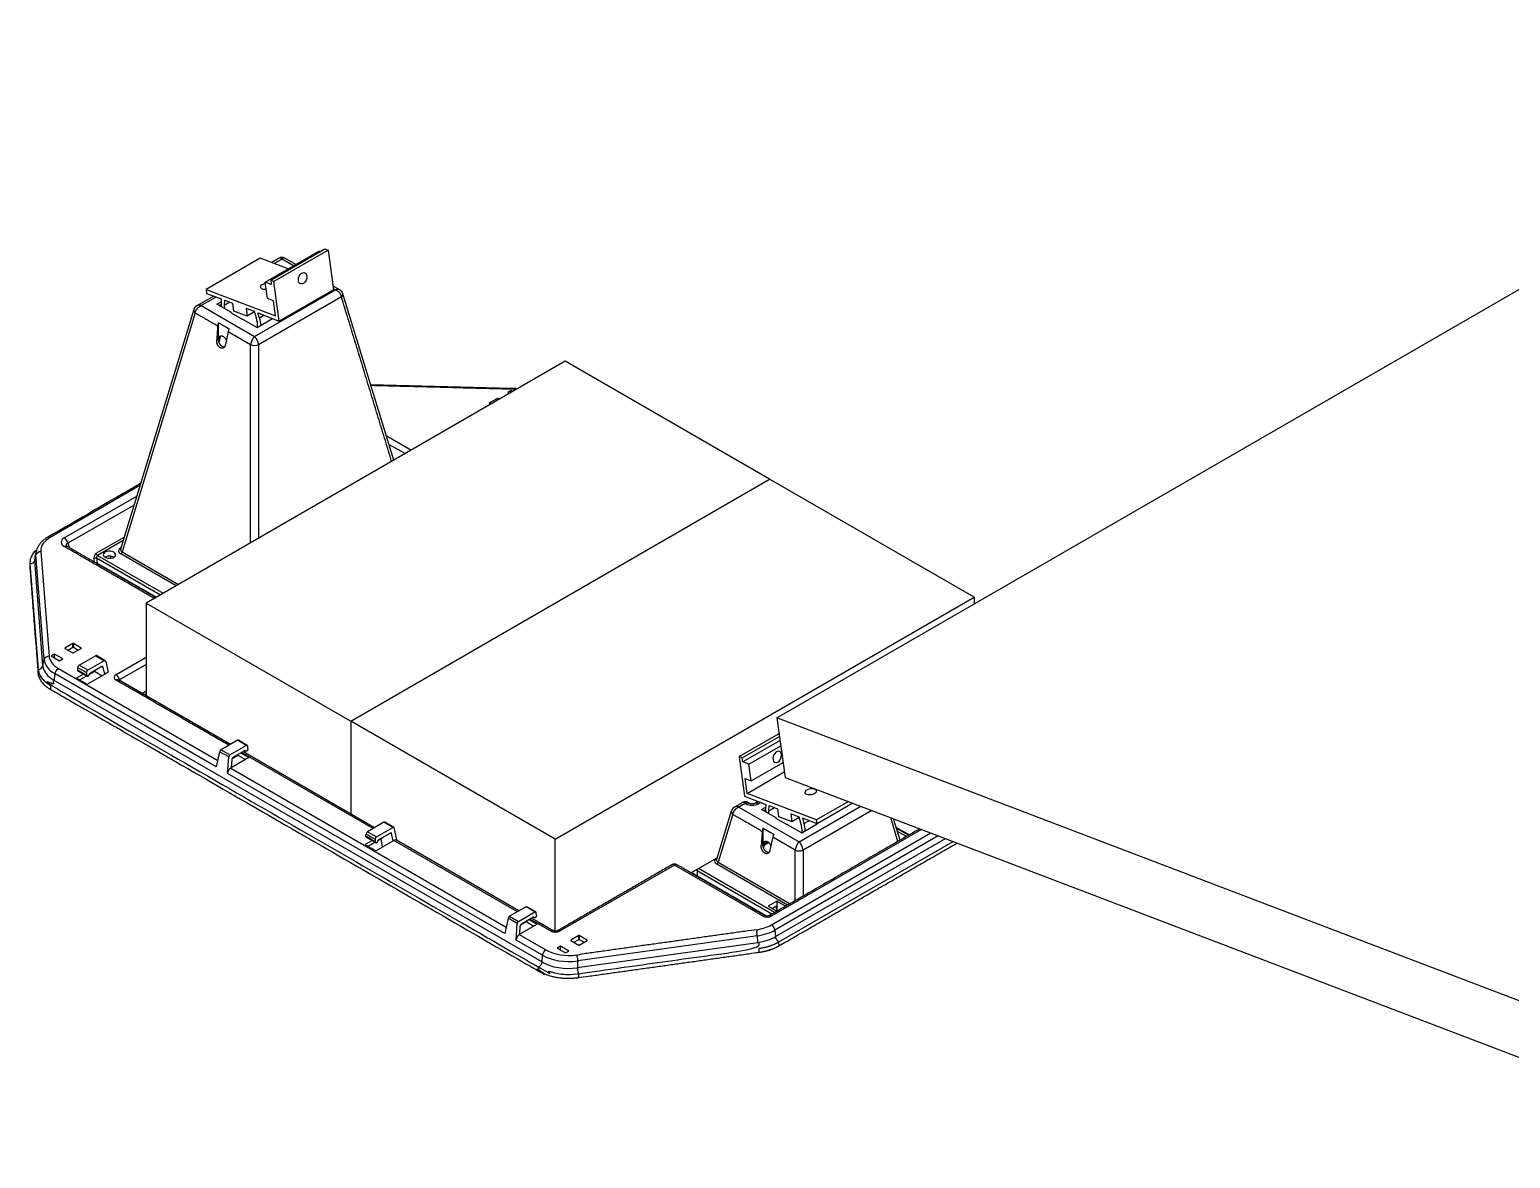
# Model space of a CAD drawing. Header units: feet. Extents: x 1518 to 2565, y 62 to 679.
# Drawn here: x 2270.78 to 2309.83, y 601.23 to 631 of the extents above; entities that cross this region are included whole.
import ezdxf

# ---------------------------------------------------------------- set-up
doc = ezdxf.new("R2010")
doc.units = ezdxf.units.FT
doc.header["$LTSCALE"] = 50
doc.header["$MEASUREMENT"] = 0

# ---------------------------------------------------------------- blocks, each defined once
blk = doc.blocks.new('Z1')
at = {"color": 1, "linetype": 'Continuous'}
for p, q in [((147.876, 158.382), (147.68, 158.269)), ((148.311, 158.218), (148.026, 158.382)), ((146.148, 157.385), (145.705, 157.129)), ((149.473, 157.547), (149.292, 157.652)), ((150.897, 153.056), (149.557, 157.443)), ((145.621, 157.026), (143.692, 150.71)), ((146.344, 157.161), (146.296, 157.134)), ((145.66, 156.943), (143.735, 150.638)), ((146.274, 156.246), (146.228, 156.22)), ((146.274, 156.258), (146.32, 156.284)), ((154.003, 154.95), (150.289, 155.047)), ((153.991, 154.894), (154.035, 154.868)), ((153.457, 154.534), (153.42, 154.556)), ((150.698, 153.707), (151.361, 153.324)), ((151.194, 153.228), (150.77, 153.473)), ((166.201, 149.441), (160.81, 152.554)), ((144.619, 149.432), (142.274, 150.786)), ((141.301, 150.357), (141.299, 150.254)), ((141.47, 150.661), (141.435, 150.511)), ((143.084, 150.546), (144.816, 149.546)), ((142.223, 148.092), (142.431, 147.972)), ((142.445, 147.972), (142.656, 148.094)), ((143.196, 147.614), (142.898, 147.442)), ((143.288, 147.766), (143.054, 147.901)), ((142.56, 147.509), (142.814, 147.362)), ((142.613, 147.263), (142.8, 147.371)), ((143.002, 147.502), (143.003, 147.488)), ((146.589, 145.56), (143.638, 147.264)), ((144.257, 146.907), (144.369, 146.972)), ((144.369, 146.898), (144.321, 146.87)), ((147.035, 145.536), (146.8, 145.672)), ((146.658, 145.221), (146.956, 145.393)), ((146.785, 145.279), (146.786, 145.294)), ((150.355, 143.342), (146.879, 145.349)), ((150.393, 143.364), (146.917, 145.371)), ((146.971, 145.398), (146.995, 145.384)), ((146.989, 145.389), (146.974, 145.397)), ((147.053, 145.449), (147.047, 145.513)), ((160.264, 145.036), (160.104, 145.097)), ((159.799, 143.803), (159.409, 142.525)), ((159.838, 143.72), (159.451, 142.453)), ((160.099, 144.031), (159.883, 143.907)), ((160.705, 143.833), (160.657, 143.805)), ((150.897, 143.373), (150.662, 143.509)), ((150.989, 143.02), (150.908, 143.356)), ((162.064, 143.463), (162.05, 143.568)), ((164.193, 143.002), (164.002, 143.629)), ((164.248, 143.034), (164.075, 143.601)), ((164.49, 143.173), (164.144, 143.373)), ((164.475, 143.165), (164.151, 143.352)), ((150.169, 143.117), (150.422, 142.97)), ((150.408, 142.978), (150.222, 142.87)), ((150.506, 143.05), (150.804, 143.222)), ((150.559, 143.066), (150.594, 142.852)), ((150.612, 143.093), (150.61, 143.11)), ((154.197, 141.168), (150.966, 143.033)), ((160.636, 142.93), (160.681, 142.956)), ((160.669, 142.901), (160.789, 142.97)), ((160.677, 142.937), (160.766, 142.989)), ((164.417, 143.132), (164.185, 143.266)), ((158.736, 142.171), (159.422, 142.567)), ((160.635, 142.918), (160.589, 142.892)), ((154.267, 140.829), (154.565, 141.001)), ((154.643, 141.144), (154.409, 141.279)), ((154.579, 141.005), (154.603, 140.991)), ((154.597, 140.997), (154.583, 141.005)), ((154.661, 141.056), (154.656, 141.121)), ((154.393, 140.886), (154.394, 140.902)), ((155.566, 140.389), (155.774, 140.269)), ((155.738, 139.673), (160.503, 140.34)), ((160.486, 140.513), (155.748, 139.849)), ((155.788, 140.269), (155.998, 140.391))]:
    blk.add_line(p, q, dxfattribs=at)
for points in [[(188.191, 135.899), (161.003, 146.263), (207.319, 173), (234.507, 162.637), (234.592, 162.004)], [(148.114, 158.104), (147.374, 158.386), (145.946, 157.561), (147.779, 156.862), (147.726, 157.255), (147.566, 157.316), (147.506, 157.753), (148.935, 158.577), (148.972, 158.563)], [(149.164, 158.594), (147.736, 157.769), (147.652, 157.801), (149.08, 158.626), (149.164, 158.594), (149.305, 157.55), (147.877, 156.725), (147.736, 157.769)], [(148.256, 158.185), (147.951, 158.361), (147.747, 158.243)], [(147.652, 157.801), (147.667, 157.692), (147.506, 157.753)], [(146.215, 157.359), (145.82, 157.131), (147.227, 156.319), (149.358, 157.549), (149.301, 157.582)], [(145.946, 157.561), (145.96, 157.456), (146.348, 157.308), (146.344, 157.189), (146.346, 157.105)], [(146.617, 156.949), (146.233, 157.171), (146.346, 157.236)], [(147.229, 156.97), (147.033, 156.857), (146.684, 156.99), (146.657, 157.19), (146.434, 157.275), (146.429, 157.136)], [(149.518, 157.361), (147.332, 156.098), (147.332, 150.998)], [(146.62, 156.936), (146.617, 156.949), (146.607, 156.943), (146.901, 156.773), (146.911, 156.779), (147.295, 156.557), (147.702, 156.792)], [(147.353, 156.804), (147.314, 156.94), (147.877, 156.725)], [(146.292, 156.155), (146.316, 156.266), (146.273, 156.241)], [(147.123, 150.878), (147.123, 156.098), (146.529, 156.441), (146.456, 156.109)], [(155.153, 143.063), (149.761, 146.176), (160.81, 152.554), (155.418, 155.666), (144.369, 149.288), (144.369, 146.842)], [(153.631, 154.634), (153.631, 154.685), (153.42, 154.564), (153.42, 154.556)], [(153.682, 154.664), (153.645, 154.685), (153.645, 154.643)], [(153.991, 154.843), (153.991, 154.894), (153.903, 154.843), (153.947, 154.817)], [(144.048, 151.874), (142.3, 150.865), (142.335, 150.751)], [(143.703, 150.743), (143.7, 150.745), (143.704, 150.747)], [(141.646, 147.633), (141.678, 147.796), (141.462, 150.558)], [(143.061, 150.478), (143.078, 150.342), (144.637, 149.443)], [(144.369, 149.288), (149.761, 146.176), (149.761, 143.729)], [(155.153, 140.635), (155.153, 143.063), (166.201, 149.441), (166.201, 149.263)], [(142.303, 148.046), (142.434, 148.121), (142.434, 148.222), (142.223, 148.1), (142.223, 148.092)], [(142.656, 148.094), (142.656, 148.102), (142.448, 148.222), (142.448, 148.121), (142.576, 148.047)], [(141.951, 147.841), (141.951, 147.943), (141.863, 147.892), (142.085, 147.764), (142.173, 147.815), (141.951, 147.943)], [(142.719, 147.417), (142.532, 147.309), (142.815, 147.146), (143.278, 147.413), (143.233, 147.599), (143.202, 147.617)], [(143.3, 147.749), (143.368, 147.465), (143.278, 147.413)], [(144.369, 147.669), (143.664, 147.262), (143.669, 147.246)], [(141.933, 147.256), (154.809, 139.823), (154.82, 140), (154.123, 140.402), (154.153, 140.837), (153.915, 140.974), (153.827, 140.573)], [(142.872, 147.412), (143.003, 147.488), (143.205, 147.371)], [(161.003, 146.263), (161.216, 144.691), (187.576, 134.643)], [(160.089, 145.206), (160.005, 145.238), (161.06, 145.846)], [(161.084, 145.663), (160.104, 145.097), (160.089, 145.206), (161.07, 145.772)], [(146.858, 145.336), (147.074, 145.212), (146.611, 144.945)], [(146.633, 145.191), (146.785, 145.279), (146.987, 145.162)], [(160.323, 144.599), (160.264, 145.036), (161.104, 145.52)], [(146.626, 145.166), (146.611, 144.945), (146.598, 144.938), (153.864, 140.743)], [(160.005, 145.238), (160.147, 144.194), (160.71, 143.98), (160.705, 143.86), (160.707, 143.777)], [(160.216, 144.267), (160.163, 144.66), (160.323, 144.599), (161.163, 145.084)], [(162.889, 144.053), (162.05, 143.568), (160.216, 144.267), (161.197, 144.833)], [(160.978, 143.62), (160.594, 143.842), (160.707, 143.907)], [(160.79, 143.807), (160.795, 143.947), (161.018, 143.862), (161.045, 143.661), (161.394, 143.528), (161.591, 143.642)], [(163.007, 144.008), (162.064, 143.463), (161.675, 143.611), (161.714, 143.475), (161.841, 143.548)], [(163.507, 143.818), (161.692, 142.77), (161.692, 141.559)], [(160.981, 143.607), (160.978, 143.62), (160.969, 143.615), (161.262, 143.445), (161.272, 143.45), (161.656, 143.229), (162.063, 143.463)], [(150.328, 143.025), (150.141, 142.917), (150.424, 142.754), (150.886, 143.021), (150.842, 143.207), (150.811, 143.225)], [(150.609, 143.094), (150.612, 143.093), (150.608, 143.094), (150.481, 143.02)], [(154.159, 141.146), (150.899, 143.028), (150.886, 143.021)], [(160.653, 142.826), (160.677, 142.938), (160.635, 142.913)], [(161.483, 141.438), (161.483, 142.77), (160.89, 143.113), (160.817, 142.781)], [(165.257, 143.15), (160.95, 140.664), (160.967, 140.491), (165.448, 143.078)], [(161.057, 140.249), (161.056, 140.352), (165.647, 143.002)], [(164.178, 143.262), (164.185, 143.266), (164.185, 143.239)], [(159.419, 142.559), (159.416, 142.56), (159.42, 142.562)], [(160.872, 141.085), (158.899, 142.223), (158.862, 142.245)], [(160.997, 141.425), (160.767, 141.293), (160.999, 141.159)], [(161.229, 141.291), (160.997, 141.425), (160.997, 141.163), (161.003, 141.16)], [(160.997, 141.16), (160.997, 141.163), (160.987, 141.292), (160.877, 141.229)], [(154.467, 140.944), (154.682, 140.82), (154.22, 140.553), (154.235, 140.773)], [(154.241, 140.799), (154.393, 140.886), (154.595, 140.77)], [(155.294, 140.138), (155.294, 140.24), (155.205, 140.189), (155.427, 140.061), (155.516, 140.112), (155.294, 140.24)], [(155.646, 140.343), (155.776, 140.419), (155.776, 140.519), (155.566, 140.398), (155.565, 140.39)], [(155.999, 140.391), (155.998, 140.399), (155.791, 140.519), (155.791, 140.419), (155.919, 140.345)]]:
    blk.add_lwpolyline(points, dxfattribs=at)
at = {"color": 1, "linetype": 'Continuous', "flags": 128}
for points in [[(148.513, 157.717), (148.479, 157.705), (148.447, 157.705), (148.419, 157.719), (148.398, 157.745), (148.385, 157.78), (148.382, 157.822), (148.389, 157.867), (148.405, 157.91), (148.43, 157.949), (148.459, 157.979), (148.492, 157.998), (148.525, 158.004), (148.556, 157.997), (148.581, 157.977), (148.598, 157.946), (148.606, 157.907), (148.604, 157.863), (148.592, 157.819), (148.572, 157.777), (148.544, 157.742), (148.513, 157.717)], [(146.577, 157.221), (146.429, 157.136), (146.431, 157.056), (146.431, 157.056)], [(143.514, 150.63), (143.474, 150.647), (143.429, 150.656), (143.38, 150.657), (143.333, 150.65), (143.292, 150.635), (143.26, 150.614), (143.241, 150.588), (143.236, 150.56), (143.245, 150.533), (143.267, 150.508), (143.302, 150.488), (143.345, 150.475), (143.392, 150.47), (143.441, 150.473), (143.485, 150.484), (143.522, 150.503), (143.548, 150.526), (143.56, 150.553), (143.558, 150.581), (143.542, 150.608), (143.514, 150.63)], [(161.026, 145.093), (161.058, 145.118), (161.085, 145.153), (161.106, 145.194), (161.117, 145.239), (161.119, 145.283), (161.111, 145.322), (161.094, 145.353), (161.069, 145.373), (161.039, 145.38), (161.006, 145.374), (160.973, 145.355), (160.943, 145.325), (160.919, 145.286), (160.903, 145.242), (160.896, 145.198), (160.899, 145.156), (160.912, 145.12), (160.933, 145.095), (160.961, 145.081), (160.993, 145.08), (161.026, 145.093)], [(162.001, 144.271), (162.029, 144.292), (162.045, 144.314), (162.047, 144.337), (162.035, 144.357), (162.011, 144.373), (161.976, 144.384), (161.934, 144.389), (161.888, 144.386), (161.842, 144.378), (161.801, 144.363), (161.768, 144.344), (161.746, 144.322), (161.737, 144.3), (161.742, 144.278), (161.761, 144.26), (161.79, 144.246), (161.829, 144.238), (161.874, 144.237), (161.92, 144.242), (161.964, 144.254), (162.001, 144.271)], [(160.792, 143.727), (160.792, 143.728), (160.79, 143.807), (160.938, 143.893)]]:
    blk.add_lwpolyline(points, dxfattribs=at)
for points in [[(147.512, 157.713, 0.084924), (147.422, 157.683), (147.395, 157.662), (147.379, 157.639), (147.377, 157.617), (147.389, 157.597), (147.413, 157.581), (147.448, 157.57), (147.49, 157.565), (147.532, 157.567)], [(158.752, 142.181), (158.782, 142.164), (158.897, 142.098, -0.073009), (158.894, 142.08)]]:
    blk.add_lwpolyline(points, format="xyb", dxfattribs=at)
at = {"color": 1, "linetype": 'Continuous'}
for points in [[(147.303, 156.562, 0.093641), (147.274, 156.813), (147.229, 156.973), (147.006, 157.058), (147.033, 156.857)], [(147.48, 156.877), (147.353, 156.804, -0.053619), (147.388, 156.611)], [(144.204, 152.386), (141.84, 151.021, 0.267908), (141.775, 151.028)], [(142.3, 150.865, 0.21441), (142.209, 151.005), (144.119, 152.107)], [(143.762, 150.937), (143.084, 150.546, -0.214374), (143.049, 150.6), (143.789, 151.027)], [(141.428, 150.411, -0.335056), (141.302, 150.32), (141.52, 147.542, 0.335048), (141.646, 147.633), (141.428, 150.411), (141.462, 150.558, -0.338535), (141.59, 150.649), (141.806, 147.887, 0.338538), (141.678, 147.796)], [(143.004, 150.365), (142.991, 150.472, -0.194493), (143.061, 150.478), (144.746, 149.506)], [(143.075, 150.324, 0.073009), (143.078, 150.342, 0.116806), (143.038, 150.345)], [(143.433, 150.474), (143.432, 150.522, 0.16121), (143.284, 150.496)], [(145.157, 149.743), (143.7, 150.584, 0.214395), (143.735, 150.638), (145.221, 149.78)], [(143.664, 147.262, 0.214396), (143.573, 147.402), (144.369, 147.861)], [(153.827, 140.573), (146.515, 144.794), (146.544, 145.229), (146.306, 145.367), (146.218, 144.965), (141.966, 147.42, -0.214394), (142.056, 147.56), (146.256, 145.136)], [(160.274, 144.005, 0.272077), (160.18, 143.995), (160.164, 144.004), (159.998, 143.909), (161.588, 142.991), (163.213, 143.929)], [(160.576, 144.03), (160.515, 143.995, 0.271545), (160.421, 144.005)], [(161.664, 143.233, 0.093661), (161.636, 143.485), (161.59, 143.644), (161.367, 143.729), (161.394, 143.528)], [(164.817, 143.318), (160.87, 141.04, 0.259781), (160.806, 141.047)], [(160.95, 140.664, 0.214386), (160.859, 140.804), (165.057, 143.227)], [(160.683, 141.047, 0.260899), (160.619, 141.04), (158.298, 142.38), (155.285, 140.641, 0.271172), (155.221, 140.648)], [(160.942, 141.125), (158.935, 142.284, 0.240625), (158.899, 142.223), (158.897, 142.098), (160.742, 141.034)], [(161.283, 141.322), (159.416, 142.399, 0.21439), (159.451, 142.453), (161.347, 141.359)], [(155.099, 140.648, 0.271345), (155.035, 140.641), (154.488, 140.956)], [(154.22, 140.553), (154.207, 140.545), (154.91, 140.14, 0.214394), (154.82, 140)]]:
    blk.add_lwpolyline(points, format="xyb", dxfattribs=at)
for points in [[(142.83, 147.514), (142.597, 147.648), (143.03, 147.898), (143.262, 147.764)], [(147.009, 145.534), (146.776, 145.669), (146.344, 145.419), (146.576, 145.285)], [(150.871, 143.372), (150.638, 143.506), (150.206, 143.256), (150.438, 143.122)], [(154.617, 141.142), (154.385, 141.276), (153.952, 141.027), (154.185, 140.892)]]:
    blk.add_lwpolyline(points, close=True, dxfattribs=at)
for centre, radius, start, end in [((147.951, 158.252), 0.15, 59.565, 120.5127), ((147.227, 156.437), 0.355, 252.8693, 287.1298), ((143.409, 150.308), 0.215, 61.3039, 83.8263), ((160.164, 143.918), 0.13, 59.009, 120.8012), ((160.834, 143.216), 0.918, 4.1535, 16.4303), ((161.588, 143.109), 0.355, 252.8665, 287.1324), ((158.298, 142.274), 0.13, 60.0027, 119.9973)]:
    blk.add_arc(centre, radius, start, end, dxfattribs=at)
for centre, major_axis, ratio, start_param, end_param in [((146.389, 156.648), (0.081, 0.172), 0.625261, 1.665167, 2.129628), ((146.659, 156.492), (0.106, 0.158), 0.525023, 1.753766, 2.218227), ((153.638, 154.681), (0.01, 0), 0.577464, 0.78555, 2.356042), ((153.949, 154.417), (0.873, 0.01), 0.58407, 1.365273, 1.506427), ((153.427, 154.56), (0.01, 0), 0.577112, 2.356347, 3.926839), ((142.473, 150.666), (0.884, -0.009), 0.569484, 2.374893, 3.192149), ((142.416, 150.892), (0.289, 0), 0.560135, 2.371274, 3.911912), ((142.416, 150.786), (0.161, -0.035), 0.515325, 2.483147, 3.430551), ((143.848, 150.664), (0.206, 0), 0.560135, 2.371274, 3.911912), ((142.473, 150.559), (1.012, -0.036), 0.578115, 3.023037, 3.205336), ((143.062, 150.511), (0.0336, 0.0952), 0.66655, 0.661955, 2.215298), ((143.097, 150.498), (0.0048, 0.0521), 0.714042, 0.467769, 2.021112), ((143.848, 150.705), (0.157, 0.014), 0.546347, 2.923281, 3.863021), ((142.23, 148.096), (0.01, 0), 0.577112, 2.356347, 3.926839), ((142.441, 148.218), (0.01, 0), 0.577464, 0.78555, 2.356042), ((142.441, 148.117), (0.01, 0), 0.577464, 0.78555, 2.356042), ((142.649, 148.098), (0.01, 0), 0.577112, 5.497939, 7.068431), ((142.663, 147.685), (1.018, 0.041), 0.575731, 3.16134, 3.889727), ((142.688, 147.81), (1.011, -0.018), 0.564281, 3.198151, 3.926538), ((142.688, 147.916), (0.883, 0.01), 0.570393, 3.180009, 3.908396), ((142.438, 147.976), (0.01, 0), 0.577464, 3.927143, 5.497635), ((142.594, 147.609), (0.028, 0.0415), 0.525023, 0.821963, 2.375307), ((143.027, 147.859), (0.028, 0.0415), 0.525023, 0.036647, 0.821963), ((143.199, 147.572), (0.0214, 0.0453), 0.625261, 5.620286, 7.01655), ((143.266, 147.721), (0.0214, 0.0453), 0.625261, 5.620286, 7.01655), ((142.833, 147.472), (0.0214, 0.0453), 0.625261, 0.733364, 2.286708), ((143.707, 147.329), (0.186, 0), 0.560135, 2.371274, 3.911912), ((143.707, 147.223), (0.0581, -0.0311), 0.394739, 2.57951, 3.050636), ((146.773, 145.63), (0.028, 0.0415), 0.525023, 0.036647, 0.821963), ((146.341, 145.38), (0.028, 0.0415), 0.525023, 0.821963, 2.218227), ((146.58, 145.242), (0.0214, 0.0453), 0.625261, 0.733364, 2.129628), ((147.012, 145.492), (0.0214, 0.0453), 0.625261, 5.463207, 7.01655), ((146.607, 144.827), (0.056, 0.118), 0.625261, 0.733364, 2.129628), ((146.661, 145.178), (0.0214, 0.0453), 0.625261, 0.733364, 2.129628), ((160.347, 144.097), (0.24, 0), 0.594966, 3.94207, 5.482708), ((150.635, 143.467), (0.028, 0.0415), 0.525023, 0.036647, 0.821963), ((150.874, 143.329), (0.0214, 0.0453), 0.625261, 5.620286, 7.01655), ((160.75, 143.32), (0.081, 0.172), 0.625261, 1.665167, 2.129628), ((150.203, 143.217), (0.028, 0.0415), 0.525023, 0.821963, 2.375307), ((150.442, 143.079), (0.0214, 0.0453), 0.625261, 0.733364, 2.286708), ((150.808, 143.18), (0.0214, 0.0453), 0.625261, 5.620286, 7.01655), ((150.907, 142.917), (0.056, 0.118), 0.625261, 6.231233, 7.01655), ((161.02, 143.163), (0.106, 0.158), 0.525023, 1.753766, 2.218227), ((159.564, 142.48), (0.206, 0), 0.560135, 2.371274, 3.911912), ((159.564, 142.521), (0.157, 0.014), 0.546347, 2.923281, 3.863021), ((153.949, 140.988), (0.028, 0.0415), 0.525023, 0.821963, 2.218227), ((154.382, 141.237), (0.028, 0.0415), 0.525023, 0.036647, 0.821963), ((154.621, 141.099), (0.0214, 0.0453), 0.625261, 5.463207, 7.01655), ((160.745, 141.117), (0.18, 0), 0.594966, 3.94207, 5.482708), ((154.188, 140.85), (0.0214, 0.0453), 0.625261, 0.733364, 2.129628), ((154.27, 140.786), (0.0214, 0.0453), 0.625261, 0.733364, 2.129628), ((155.16, 140.718), (0.18, 0), 0.594966, 3.94207, 5.482708), ((160.24, 141.167), (0.873, -0.011), 0.582146, 4.969111, 5.507821), ((160.24, 141.061), (1.003, 0.005), 0.56437, 4.957306, 5.496016), ((154.215, 140.435), (0.056, 0.118), 0.625261, 0.733364, 2.129628), ((155.573, 140.394), (0.01, 0), 0.577112, 2.356347, 3.926839), ((155.781, 140.274), (0.01, 0), 0.577464, 3.927143, 5.497635), ((155.784, 140.515), (0.01, 0), 0.577464, 0.78555, 2.356042), ((155.784, 140.415), (0.01, 0), 0.577464, 0.78555, 2.356042), ((155.991, 140.395), (0.01, 0), 0.577112, 5.497939, 7.068431), ((160.253, 140.929), (1.005, -0.031), 0.599587, 4.982226, 5.520936), ((155.516, 140.265), (1.002, 0.022), 0.609769, 3.915765, 4.922302), ((155.524, 140.4), (1.001, -0.002), 0.564458, 3.932607, 4.939144), ((155.524, 140.506), (0.871, 0.008), 0.587188, 3.924756, 4.931293)]:
    blk.add_ellipse(centre, major_axis=major_axis, ratio=ratio, start_param=start_param, end_param=end_param, dxfattribs=at)
for points, weights, degree, knots in [([(148.026, 158.382), (147.995, 158.4), (147.951, 158.361), (147.907, 158.4), (147.876, 158.382)], [1, 0.923895080954, 1, 0.923895080954, 1], 2, [0, 0, 0, 0.785317, 0.785317, 1.570634, 1.570634, 1.570634]), ([(149.472, 157.547), (149.425, 157.574), (149.358, 157.549), (149.495, 157.498), (149.518, 157.361)], [1, 0.925329653586, 1, 0.766044443119, 1], 2, [0, 0, 0, 0.777784, 0.777784, 2.174048, 2.174048, 2.174048]), ([(150.842, 153.025), (150.401, 154.47), (149.96, 155.915), (149.518, 157.361), (149.548, 157.378), (149.562, 157.409), (149.557, 157.443), (149.552, 157.457), (149.541, 157.484), (149.514, 157.517), (149.491, 157.538), (149.475, 157.545), (149.471, 157.547)], [1, 1, 1, 1, 0.886637783411, 0.886637783411, 1, 1, 1, 1, 1, 1, 1], 3, [0, 0, 0, 0, 1, 1, 1, 2.183533, 2.183533, 2.183533, 2.50837, 2.799954, 3.091431, 3.183533, 3.183533, 3.183533, 3.183533]), ([(145.706, 157.128), (145.701, 157.126), (145.683, 157.117), (145.658, 157.092), (145.634, 157.06), (145.625, 157.036), (145.621, 157.026), (145.617, 156.992), (145.631, 156.961), (145.66, 156.943), (145.858, 156.829), (146.056, 156.714), (146.254, 156.6), (146.246, 156.48), (146.238, 156.36), (146.23, 156.24), (146.245, 156.248), (146.259, 156.257), (146.274, 156.265), (146.274, 156.404), (146.274, 156.543), (146.274, 156.682), (146.369, 156.628), (146.463, 156.573), (146.558, 156.518)], [1, 1, 1, 1, 1, 1, 1, 0.894262012901, 0.894262012901, 1, 1, 1, 1, 1, 1, 1, 1, 1, 1, 1, 1, 1, 1, 1, 1], 3, [0, 0, 0, 0, 0.123194, 0.444568, 0.761209, 1, 1, 1, 2.141881, 2.141881, 2.141881, 3.141881, 3.141881, 3.141881, 4.141881, 4.141881, 4.141881, 5.141881, 5.141881, 5.141881, 6.141881, 6.141881, 6.141881, 7.141881, 7.141881, 7.141881, 7.141881]), ([(145.66, 156.943), (145.684, 157.08), (145.82, 157.131), (145.753, 157.157), (145.705, 157.129)], [1, 0.766044443119, 1, 0.923893681359, 1], 2, [0, 0, 0, 1.396263, 1.396263, 2.181588, 2.181588, 2.181588]), ([(146.456, 156.109), (146.454, 156.1), (146.452, 156.091), (146.429, 155.959), (146.321, 156.021), (146.214, 156.083), (146.228, 156.22), (146.229, 156.23), (146.23, 156.24)], [1, 0.999770716911, 1, 0.722641925187, 1, 0.722641925187, 1, 0.999770716911, 1], 2, [0, 0, 0, 0.042829, 0.042829, 1.569188, 1.569188, 3.095547, 3.095547, 3.138376, 3.138376, 3.138376]), ([(146.431, 156.038), (146.373, 156.034), (146.322, 156.102), (146.271, 156.17), (146.274, 156.246), (146.274, 156.249), (146.274, 156.252), (146.274, 156.259), (146.274, 156.265)], [1, 0.875143644801, 1, 0.875143644801, 1, 0.999975067537, 1, 0.999896996851, 1], 2, [0, 0, 0, 1.010127, 1.010127, 2.020255, 2.020255, 2.034378, 2.034378, 2.063084, 2.063084, 2.063084]), ([(146.274, 156.252), (146.274, 156.255), (146.274, 156.258), (146.285, 156.35), (146.361, 156.336), (146.438, 156.322), (146.48, 156.22)], [1, 0.999975067537, 1, 0.82087293991, 1, 0.82087293991, 1], 2, [0, 0, 0, 0.014123, 0.014123, 1.22984, 1.22984, 2.445557, 2.445557, 2.445557]), ([(146.316, 156.266), (146.318, 156.275), (146.32, 156.284), (146.325, 156.316), (146.342, 156.337)], [1, 0.999770716911, 1, 0.974836365791, 1], 2, [0, 0, 0, 0.0428291, 0.0428291, 0.4924502, 0.4924502, 0.4924502]), ([(147.332, 156.098), (147.316, 156.24), (147.227, 156.319), (147.138, 156.24), (147.123, 156.098)], [1, 0.766044443119, 1, 0.766044443119, 1], 2, [0, 0, 0, 1.396263, 1.396263, 2.792527, 2.792527, 2.792527]), ([(154.156, 154.938), (154.131, 154.941), (154.08, 154.947), (154.029, 154.949), (154.003, 154.95), (154, 154.942), (153.999, 154.934), (153.999, 154.926), (152.765, 154.958), (151.531, 154.991), (150.297, 155.023)], [1, 1, 1, 1, 1, 0.989402992968, 0.989402992968, 1, 1, 1, 1], 3, [0, 0, 0, 0, 0.496471, 1, 1, 1, 1.357075, 1.357075, 1.357075, 2.357075, 2.357075, 2.357075, 2.357075]), ([(144.581, 149.41), (143.791, 149.867), (143, 150.323), (142.209, 150.779), (142.229, 150.793), (142.253, 150.796), (142.274, 150.786), (142.271, 150.788), (142.261, 150.794), (142.255, 150.801), (142.255, 150.8), (142.255, 150.8)], [1, 1, 1, 1, 0.910661340814, 0.910661340814, 1, 1, 1, 1, 1, 1], 3, [0, 0, 0, 0, 1, 1, 1, 2.047331, 2.047331, 2.047331, 2.310445, 2.78923, 3.047331, 3.047331, 3.047331, 3.047331]), ([(141.435, 150.511), (141.434, 150.507), (141.434, 150.504), (141.424, 150.457), (141.428, 150.411)], [1, 0.999979991321, 1, 0.996687051475, 1], 2, [0, 0, 0, 0.0126519, 0.0126519, 0.1754961, 0.1754961, 0.1754961]), ([(141.518, 147.439), (141.519, 147.428), (141.522, 147.399), (141.532, 147.36), (141.546, 147.319), (141.563, 147.283), (141.584, 147.246), (141.602, 147.221), (141.611, 147.209), (141.619, 147.199), (141.64, 147.173), (141.674, 147.138), (141.713, 147.103), (141.751, 147.073), (141.795, 147.043), (141.827, 147.024), (141.842, 147.014), (146.135, 144.536), (150.427, 142.059), (154.719, 139.581), (154.719, 139.615), (154.72, 139.65), (154.72, 139.684), (154.769, 139.716), (154.8, 139.765), (154.809, 139.823)], [1, 1, 1, 1, 1, 1, 1, 1, 1, 1, 1, 1, 1, 1, 1, 1, 1, 1, 1, 1, 1, 1, 1, 0.943007914317, 0.943007914317, 1], 3, [0, 0, 0, 0, 0.139684, 0.369522, 0.500285, 0.666892, 0.833442, 1, 1, 1, 1.139041, 1.368685, 1.499669, 1.666348, 1.833127, 2, 2, 2, 3, 3, 3, 4, 4, 4, 4.832993, 4.832993, 4.832993, 4.832993]), ([(141.966, 147.42), (141.955, 147.365), (141.944, 147.311), (141.933, 147.256), (141.924, 147.199), (141.893, 147.149), (141.844, 147.117), (146.136, 144.639), (150.428, 142.162), (154.72, 139.684), (154.752, 139.667), (154.816, 139.632), (154.94, 139.583), (155.09, 139.539), (155.27, 139.507), (155.455, 139.494), (155.623, 139.497), (155.726, 139.509), (155.768, 139.514), (157.356, 139.737), (158.944, 139.959), (160.532, 140.182), (160.515, 140.233), (160.505, 140.286), (160.503, 140.34), (160.497, 140.398), (160.491, 140.456), (160.486, 140.513), (160.484, 140.568), (160.474, 140.621), (160.456, 140.673), (158.876, 140.451), (157.297, 140.23), (155.718, 140.009), (155.736, 139.957), (155.746, 139.904), (155.748, 139.849), (155.745, 139.79), (155.741, 139.731), (155.738, 139.673), (155.74, 139.618), (155.75, 139.565), (155.768, 139.514), (155.768, 139.48), (155.768, 139.445), (155.768, 139.411), (157.356, 139.634), (158.945, 139.856), (160.533, 140.079), (160.551, 140.081), (160.594, 140.088), (160.652, 140.099), (160.71, 140.113), (160.762, 140.126), (160.798, 140.137), (160.815, 140.143), (160.831, 140.148), (160.87, 140.161), (160.92, 140.181), (160.97, 140.203), (161.014, 140.224), (161.043, 140.241), (161.057, 140.249), (162.623, 141.153), (164.189, 142.057), (165.755, 142.961)], [1, 1, 1, 1, 0.943007914317, 0.943007914317, 1, 1, 1, 1, 1, 1, 1, 1, 1, 1, 1, 1, 1, 1, 1, 1, 0.992546114162, 0.992546114162, 1, 1, 1, 1, 0.992265185946, 0.992265185946, 1, 1, 1, 1, 0.992264522655, 0.992264522655, 1, 1, 1, 1, 0.992532276877, 0.992532276877, 1, 1, 1, 1, 1, 1, 1, 1, 1, 1, 1, 1, 1, 1, 1, 1, 1, 1, 1, 1, 1, 1, 1, 1], 3, [0, 0, 0, 0, 1, 1, 1, 1.832993, 1.832993, 1.832993, 2.832993, 2.832993, 2.832993, 2.94844, 3.063875, 3.22815, 3.392422, 3.556464, 3.720508, 3.832993, 3.832993, 3.832993, 4.832993, 4.832993, 4.832993, 5.132349, 5.132349, 5.132349, 6.132349, 6.132349, 6.132349, 6.437304, 6.437304, 6.437304, 7.437304, 7.437304, 7.437304, 7.742273, 7.742273, 7.742273, 8.742273, 8.742273, 8.742273, 9.041907, 9.041907, 9.041907, 10.041907, 10.041907, 10.041907, 11.041907, 11.041907, 11.041907, 11.222258, 11.480731, 11.64204, 11.841979, 12.041907, 12.041907, 12.041907, 12.221942, 12.480276, 12.641745, 12.841787, 13.041907, 13.041907, 13.041907, 14.041907, 14.041907, 14.041907, 14.041907]), ([(142.801, 147.387), (142.804, 147.354), (142.831, 147.361), (142.857, 147.367), (142.869, 147.403), (142.878, 147.431), (142.898, 147.442)], [1, 0.793353340283, 1, 0.793353340283, 1, 0.866025403782, 1], 2, [0, 0, 0, 1.308997, 1.308997, 2.617994, 2.617994, 3.665191, 3.665191, 3.665191]), ([(146.551, 145.538), (145.558, 146.111), (144.566, 146.684), (143.573, 147.257), (143.593, 147.271), (143.617, 147.274), (143.638, 147.264), (143.637, 147.264), (143.635, 147.266), (143.636, 147.265), (143.636, 147.265)], [1, 1, 1, 1, 0.90551689863, 0.90551689863, 1, 1, 1, 1, 1], 3, [0, 0, 0, 0, 1, 1, 1, 2.077794, 2.077794, 2.077794, 2.887432, 3.077794, 3.077794, 3.077794, 3.077794]), ([(147.053, 145.449), (147.055, 145.416), (147.03, 145.392), (147.004, 145.369), (146.989, 145.389), (146.977, 145.405), (146.956, 145.393)], [1, 0.793353340283, 1, 0.793353340283, 1, 0.866025403781, 1], 2, [0, 0, 0, 1.308997, 1.308997, 2.617994, 2.617994, 3.665191, 3.665191, 3.665191]), ([(159.884, 143.906), (159.879, 143.903), (159.861, 143.894), (159.835, 143.87), (159.811, 143.837), (159.803, 143.813), (159.799, 143.803), (159.794, 143.769), (159.809, 143.738), (159.838, 143.72), (160.097, 143.571), (160.356, 143.421), (160.615, 143.271), (160.607, 143.151), (160.599, 143.031), (160.591, 142.911), (160.606, 142.92), (160.62, 142.928), (160.635, 142.937), (160.635, 143.076), (160.635, 143.215), (160.635, 143.354), (160.73, 143.299), (160.825, 143.244), (160.919, 143.19)], [1, 1, 1, 1, 1, 1, 1, 0.894257696493, 0.894257696493, 1, 1, 1, 1, 1, 1, 1, 1, 1, 1, 1, 1, 1, 1, 1, 1], 3, [0, 0, 0, 0, 0.123196, 0.444567, 0.761212, 1, 1, 1, 2.141905, 2.141905, 2.141905, 3.141905, 3.141905, 3.141905, 4.141905, 4.141905, 4.141905, 5.141905, 5.141905, 5.141905, 6.141905, 6.141905, 6.141905, 7.141905, 7.141905, 7.141905, 7.141905]), ([(159.838, 143.72), (159.862, 143.857), (159.998, 143.909), (159.931, 143.934), (159.883, 143.907)], [1, 0.766044443119, 1, 0.923893681359, 1], 2, [0, 0, 0, 1.396263, 1.396263, 2.181588, 2.181588, 2.181588]), ([(160.229, 144.031), (160.202, 144.047), (160.164, 144.004), (160.126, 144.047), (160.099, 144.031)], [1, 0.923895080954, 1, 0.923895080954, 1], 2, [0, 0, 0, 0.785317, 0.785317, 1.570634, 1.570634, 1.570634]), ([(164.771, 143.336), (163.449, 142.573), (162.127, 141.809), (160.805, 141.046), (160.803, 141.045), (160.799, 141.043), (160.786, 141.038), (160.766, 141.034), (160.743, 141.033), (160.719, 141.035), (160.699, 141.04), (160.688, 141.044), (160.685, 141.046), (160.684, 141.046), (159.911, 141.493), (159.137, 141.94), (158.363, 142.386), (158.341, 142.396), (158.318, 142.394), (158.298, 142.38), (158.279, 142.394), (158.255, 142.397), (158.233, 142.386), (157.229, 141.807), (156.225, 141.227), (155.22, 140.647), (155.219, 140.646), (155.214, 140.644), (155.201, 140.639), (155.181, 140.635), (155.158, 140.634), (155.134, 140.636), (155.114, 140.64), (155.104, 140.645), (155.1, 140.647), (155.1, 140.647), (154.908, 140.757), (154.717, 140.868), (154.526, 140.978)], [1, 1, 1, 1, 1, 1, 1, 1, 1, 1, 1, 1, 1, 1, 1, 1, 1, 0.910661340814, 0.910661340814, 1, 0.905508561847, 0.905508561847, 1, 1, 1, 1, 1, 1, 1, 1, 1, 1, 1, 1, 1, 1, 1, 1, 1], 3, [0, 0, 0, 0, 1, 1, 1, 1.092254, 1.22667, 1.365756, 1.511695, 1.6624, 1.813961, 1.949222, 2, 2, 2, 3, 3, 3, 4.047331, 4.047331, 4.047331, 5.125173, 5.125173, 5.125173, 6.125173, 6.125173, 6.125173, 6.217424, 6.351843, 6.490929, 6.636866, 6.787574, 6.939135, 7.074395, 7.125173, 7.125173, 7.125173, 8.125173, 8.125173, 8.125173, 8.125173]), ([(150.41, 142.994), (150.412, 142.962), (150.439, 142.968), (150.466, 142.975), (150.477, 143.011), (150.486, 143.038), (150.506, 143.05)], [1, 0.793353340291, 1, 0.793353340291, 1, 0.866025403782, 1], 2, [0, 0, 0, 1.308997, 1.308997, 2.617994, 2.617994, 3.665191, 3.665191, 3.665191]), ([(160.635, 142.924), (160.635, 142.927), (160.636, 142.93), (160.646, 143.022), (160.722, 143.008), (160.799, 142.994), (160.842, 142.892)], [1, 0.999975067537, 1, 0.82087293991, 1, 0.82087293991, 1], 2, [0, 0, 0, 0.014123, 0.014123, 1.22984, 1.22984, 2.445557, 2.445557, 2.445557]), ([(160.792, 142.709), (160.735, 142.705), (160.683, 142.773), (160.632, 142.841), (160.635, 142.918), (160.635, 142.921), (160.635, 142.924), (160.635, 142.93), (160.635, 142.937)], [1, 0.875143644614, 1, 0.875143644614, 1, 0.999975067537, 1, 0.999896996851, 1], 2, [0, 0, 0, 1.010127, 1.010127, 2.020255, 2.020255, 2.034378, 2.034378, 2.063084, 2.063084, 2.063084]), ([(160.677, 142.938), (160.679, 142.947), (160.681, 142.956), (160.687, 142.988), (160.703, 143.009)], [1, 0.999770716911, 1, 0.974836366028, 1], 2, [0, 0, 0, 0.0428291, 0.0428291, 0.4924502, 0.4924502, 0.4924502]), ([(161.692, 142.77), (161.677, 142.912), (161.588, 142.991), (161.499, 142.912), (161.483, 142.77)], [1, 0.766044443119, 1, 0.766044443119, 1], 2, [0, 0, 0, 1.396263, 1.396263, 2.792527, 2.792527, 2.792527]), ([(160.817, 142.781), (160.815, 142.771), (160.814, 142.762), (160.79, 142.63), (160.683, 142.692), (160.575, 142.754), (160.589, 142.892), (160.59, 142.901), (160.591, 142.911)], [1, 0.999770716911, 1, 0.722641925187, 1, 0.722641925187, 1, 0.999770716911, 1], 2, [0, 0, 0, 0.042829, 0.042829, 1.569188, 1.569188, 3.095547, 3.095547, 3.138376, 3.138376, 3.138376]), ([(154.661, 141.056), (154.664, 141.024), (154.638, 141), (154.613, 140.977), (154.597, 140.997), (154.585, 141.012), (154.565, 141.001)], [1, 0.793353340286, 1, 0.793353340286, 1, 0.866025403782, 1], 2, [0, 0, 0, 1.308997, 1.308997, 2.617994, 2.617994, 3.665191, 3.665191, 3.665191]), ([(160.533, 140.079), (160.533, 140.113), (160.533, 140.148), (160.532, 140.182), (160.574, 140.189), (160.659, 140.202), (160.791, 140.237), (160.928, 140.284), (161.013, 140.329), (161.056, 140.352), (161.007, 140.384), (160.976, 140.433), (160.967, 140.491)], [1, 1, 1, 1, 1, 1, 1, 1, 1, 1, 0.943010995318, 0.943010995318, 1], 3, [0, 0, 0, 0, 1, 1, 1, 1.21444, 1.431886, 1.712495, 2, 2, 2, 2.83297, 2.83297, 2.83297, 2.83297])]:
    blk.add_rational_spline(points, weights, degree=degree, knots=knots, dxfattribs=at)
for points, knots in [([(147.292, 156.726), (147.292, 156.72), (147.291, 156.711), (147.294, 156.704), (147.296, 156.701)], [0, 0, 0, 0, 0.613469, 1, 1, 1, 1]), ([(144.221, 152.44), (143.405, 151.969), (142.59, 151.498), (141.775, 151.028), (141.76, 151.019), (141.718, 150.994), (141.655, 150.947), (141.591, 150.886), (141.538, 150.82), (141.499, 150.749), (141.477, 150.697), (141.472, 150.669), (141.472, 150.665)], [0, 0, 0, 0, 1, 1, 1, 1.096088, 1.276162, 1.455928, 1.63359, 1.807462, 1.976414, 2, 2, 2, 2]), ([(141.482, 150.698), (141.476, 150.693), (141.434, 150.659), (141.377, 150.588), (141.325, 150.494), (141.301, 150.403), (141.302, 150.348), (141.302, 150.32), (141.301, 150.286), (141.301, 150.252), (141.3, 150.217), (141.372, 149.291), (141.445, 148.365), (141.518, 147.439), (141.518, 147.473), (141.519, 147.507), (141.52, 147.542), (141.523, 147.517), (141.53, 147.466), (141.564, 147.382), (141.624, 147.291), (141.718, 147.197), (141.802, 147.144), (141.844, 147.117), (141.843, 147.083), (141.843, 147.048), (141.842, 147.014)], [0, 0, 0, 0, 0.044369, 0.310227, 0.583795, 0.790166, 1, 1, 1, 2, 2, 2, 3, 3, 3, 4, 4, 4, 4.158563, 4.319353, 4.542918, 4.772953, 5, 5, 5, 6, 6, 6, 6]), ([(142.553, 147.53), (142.636, 147.482), (142.719, 147.434), (142.801, 147.387), (142.8, 147.408), (142.799, 147.43), (142.798, 147.452), (142.718, 147.498), (142.638, 147.544), (142.559, 147.59), (142.557, 147.57), (142.555, 147.55), (142.553, 147.53), (142.553, 147.526), (142.553, 147.519), (142.557, 147.511), (142.561, 147.509), (142.562, 147.509)], [0, 0, 0, 0, 1, 1, 1, 2, 2, 2, 3, 3, 3, 4, 4, 4, 4.361865, 4.819282, 5, 5, 5, 5]), ([(160.509, 144.056), (160.479, 144.039), (160.45, 144.021), (160.42, 144.004), (160.418, 144.003), (160.414, 144.001), (160.401, 143.996), (160.379, 143.991), (160.353, 143.989), (160.324, 143.99), (160.299, 143.994), (160.282, 144), (160.277, 144.003), (160.275, 144.004), (160.26, 144.013), (160.244, 144.022), (160.229, 144.031)], [0, 0, 0, 0, 1, 1, 1, 1.082375, 1.210816, 1.339892, 1.473632, 1.61222, 1.752969, 1.893894, 2, 2, 2, 3, 3, 3, 3]), ([(150.17, 143.116), (150.169, 143.117), (150.165, 143.119), (150.162, 143.126), (150.162, 143.134), (150.162, 143.138), (150.164, 143.158), (150.165, 143.178), (150.167, 143.197), (150.247, 143.151), (150.327, 143.106), (150.406, 143.06), (150.407, 143.038), (150.409, 143.016), (150.41, 142.994), (150.327, 143.042), (150.244, 143.09), (150.162, 143.138)], [0, 0, 0, 0, 0.180715, 0.638122, 1, 1, 1, 2, 2, 2, 3, 3, 3, 4, 4, 4, 5, 5, 5, 5]), ([(154.719, 139.581), (154.731, 139.574), (154.761, 139.557), (154.804, 139.536), (154.851, 139.515), (154.895, 139.498), (154.927, 139.486), (154.944, 139.481), (154.958, 139.476), (154.995, 139.464), (155.046, 139.45), (155.1, 139.436), (155.15, 139.426), (155.187, 139.42), (155.205, 139.416), (155.221, 139.414), (155.261, 139.408), (155.317, 139.402), (155.375, 139.397), (155.428, 139.394), (155.466, 139.393), (155.485, 139.393), (155.502, 139.393), (155.544, 139.393), (155.601, 139.395), (155.66, 139.399), (155.712, 139.404), (155.749, 139.408), (155.768, 139.411)], [0, 0, 0, 0, 0.180616, 0.439221, 0.600392, 0.800263, 1, 1, 1, 1.180333, 1.438817, 1.600124, 1.800058, 2, 2, 2, 2.180026, 2.438367, 2.599837, 2.799885, 3, 3, 3, 3.179724, 3.437963, 3.599579, 3.799703, 4, 4, 4, 4])]:
    blk.add_open_spline(points, degree=3, knots=knots, dxfattribs=at)

msp = doc.modelspace()

# ---------------------------------------------------------------- block references
msp.add_blockref('Z1', (2129.486, 466.586))

doc.saveas('drawing.dxf')
